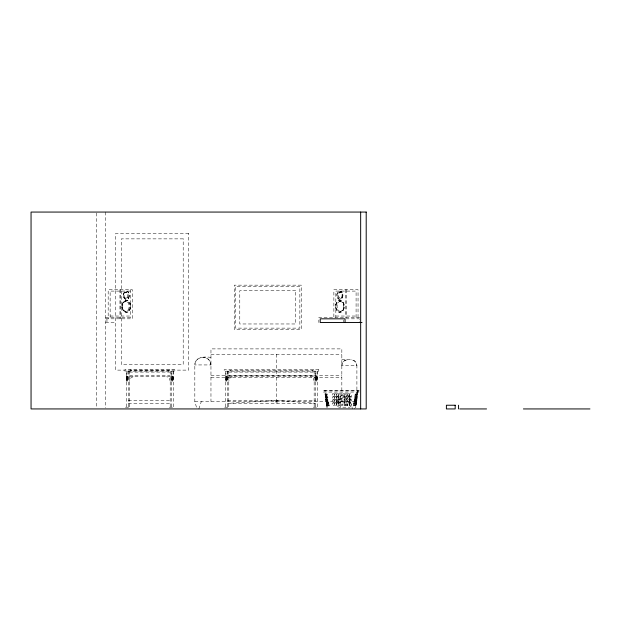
<?xml version="1.0" encoding="UTF-8"?>
<svg xmlns="http://www.w3.org/2000/svg" width="621" height="621" viewBox="0 0 621 621"><rect width="100%" height="100%" fill="white"/><g stroke="black" fill="none" stroke-linecap="round" stroke-linejoin="round"><path stroke-width="0.47" stroke-dasharray="3.1 2.33" d="M170.208 381.317L169.463 378.336L166.669 376.699M314.164 381.317L313.419 378.336L310.624 376.699M341.837 365.567C341.775 362.493 344.515 359.745 347.597 359.807A5.76 5.76 0 0 0 341.837 365.567L356.896 365.567L356.896 401.508L354.374 408.936M357.432 390.252L355.196 407.508M355.515 405.855L355.849 403.169L355.717 403.906M355.872 402.812L356.206 400.118L355.872 402.517M356.928 394.024L356.594 396.71L356.966 394.024M357.851 390.888L355.794 407.461M356.081 397.067L355.755 399.761L355.872 398.651M356.105 396.71L356.454 394.024M355.957 405.855L356.299 403.169M356.33 402.812L356.671 400.118M356.702 399.761L357.044 397.067L354.746 397.067M357.075 396.71L357.401 394.024M356.819 394.024L356.47 396.71L356.57 396.167M354.762 405.855L355.142 403.169M355.158 402.812L355.538 400.118M355.554 399.761L355.926 397.067M355.942 396.71L356.322 394.024M354.94 405.855L355.313 403.169M349.483 399.916L349.553 402.827M355.654 402.812L356.012 400.118L355.686 402.812M356.423 397.067L356.058 399.761L356.454 397.067M355.422 405.855L355.779 403.169M355.259 394.125L357.471 394.024M355.259 398.139L355.406 397.067M355.422 396.71L355.849 394.024M353.698 404.201L353.861 403.169M354.335 400.118L353.861 402.812L356.423 402.812M354.801 397.067L354.327 399.761L356.788 399.761M355.212 394.024L354.801 396.71L357.153 396.71M353.97 405.855L354.451 403.169M354.459 402.812L354.94 400.118M354.94 399.761L355.336 397.261M353.768 403.425L353.341 405.855L356.058 405.855M198.844 408.936L201.328 401.508M227.628 403.27L315.321 403.27L277.013 400.498L275.693 403.27L275.693 400.498L228.784 403.27M339.485 398.465L350.065 398.465L350.065 397.021L338.919 397.075A1.444 1.444 0 0 0 338.919 399.862L339.384 399.924M349.483 398.465C351.354 398.379 351.354 401.461 349.483 401.376L339.291 401.376C335.55 401.236 335.55 407.337 339.291 407.197L349.483 407.197C351.354 407.283 351.354 404.201 349.483 404.287M339.485 404.287L350.065 404.287L350.065 402.843L338.919 402.897A1.444 1.444 0 0 0 338.919 405.684L339.384 405.746M133.08 376.699L130.286 378.336L129.541 381.317M232.324 376.699L229.529 378.336L228.784 381.317M210.961 357.479C205.225 356.237 194.815 356.881 194.823 364.938L194.823 401.508L196.958 408.936M130.402 291.094L110.142 291.094L110.142 317.432M125.504 292.134L126.319 292.134M339.912 292.134L340.727 292.134M125.504 298.367L126.319 298.367M339.912 298.367L340.727 298.367M125.504 301.138L126.319 301.138M339.912 301.138A5.201 3.679 -90 0 1 343.095 308.94A5.201 3.679 -90 0 1 336.729 308.94A5.201 3.679 -90 0 1 339.912 301.138L340.727 301.138M125.504 311.54L126.319 311.54M339.912 311.54L340.727 311.54M110.142 316.042L130.402 316.042M335.829 316.042L356.089 316.042M105.57 317.432L132.366 317.432M359.714 317.432L318.837 317.432L318.837 322.516M105.57 318.821L132.366 318.821L132.366 289.704L108.178 289.704L108.178 318.821M345.936 318.821L359.272 318.821L359.272 322.516M105.57 322.516L115.731 322.516M210.961 354.265L341.837 354.265M341.837 359.807C346.557 359.28 356.71 358.154 356.896 365.567A5.76 5.76 0 0 0 351.137 359.807M210.961 364.938A7.46 7.46 0 0 0 203.502 357.479C207.484 357.393 211.039 360.948 210.961 364.938L194.823 364.938A7.46 7.46 0 0 1 202.283 357.479M129.541 372.08L170.208 372.08M228.784 372.08L314.164 372.08M210.961 375.239L341.837 375.239M129.541 375.775L170.208 375.775M228.784 375.775L314.164 375.775M126.653 376.714L127.926 376.699M129.541 376.699L170.208 376.699M171.831 376.699L173.096 376.699M225.897 376.699L227.17 376.699M228.784 376.699L314.164 376.699M315.779 376.699L317.052 376.699M126.653 376.869L127.926 376.869M171.831 376.869L173.096 376.869M225.897 376.869L227.17 376.869M315.779 376.869L317.052 376.869M126.653 377.11L127.926 377.11M171.831 377.11L173.096 377.11M225.897 377.11L227.17 377.11M315.779 377.11L317.052 377.11M210.961 377.366L341.837 377.366M126.653 377.444L127.926 377.444M171.831 377.444L173.096 377.444M225.897 377.444L227.17 377.444M315.779 377.444L317.052 377.444M126.653 377.855L127.926 377.855M171.831 377.855L173.096 377.855M225.897 377.855L227.17 377.855M315.779 377.855L317.052 377.855M126.653 378.336L127.926 378.336M171.831 378.336L173.096 378.336M225.897 378.336L227.17 378.336M315.779 378.336L317.052 378.336M126.653 378.872L127.926 378.872M171.831 378.872L173.096 378.872M225.897 378.872L227.17 378.872M315.779 378.872L317.052 378.872M126.653 379.012L127.926 379.012M171.831 379.012L173.096 379.012M225.897 379.012L227.17 379.012M315.779 379.012L317.052 379.012M126.653 379.454L127.926 379.454M171.831 379.454L173.096 379.454M225.897 379.454L227.17 379.454M315.779 379.454L317.052 379.454M126.653 380.06L127.926 380.06M171.831 380.06L173.096 380.06M225.897 380.06L227.17 380.06M315.779 380.06L317.052 380.06M126.653 380.238L127.926 380.238M171.831 380.238L173.096 380.238M225.897 380.238L227.17 380.238M315.779 380.238L317.052 380.238M325.062 394.024L327.321 394.024L327.741 396.71L325.388 396.71M349.553 395.554L339.291 395.554C335.55 395.414 335.55 401.515 339.291 401.376M349.545 396.532L351.393 396.532L351.393 393.838L349.545 393.838L349.545 399.582L351.393 399.582L351.393 396.889L349.545 396.889M325.435 397.067L327.795 397.067L328.206 399.761L325.753 399.761M340.844 399.582L338.996 399.582L338.996 396.889L340.844 396.889L340.844 402.633L338.996 402.633L338.996 399.94L351.393 399.94L351.393 402.633L349.545 402.633M354.273 400.118L356.741 400.118M128.384 400.498L171.365 400.498M227.628 400.498L315.321 400.498M194.823 401.508L356.896 401.508M326.118 402.812L328.68 402.812L328.206 400.118L325.8 400.118L326.211 402.812M326.165 403.169L328.734 403.169M353.807 403.169L356.376 403.169M128.384 403.27L171.365 403.27M326.483 405.855L329.2 405.855L328.773 403.425M125.45 407.197L130.394 407.197M169.347 407.197L174.307 407.197M224.693 407.197L229.638 407.197M313.302 407.197L318.255 407.197M327.345 407.508L325.109 390.252M326.747 407.461L324.69 390.888M350.36 401.508L352.503 408.936M329.13 405.855L328.68 403.169M327.205 397.261L327.601 399.761L327.135 397.067M327.655 400.118L328.082 402.812L327.601 400.118M328.144 403.169L328.571 405.855L328.09 403.169M326.693 394.024L327.12 396.71M326.072 396.71L325.722 394.024M326.087 397.067L326.483 399.761M326.499 400.118L326.887 402.812M326.902 403.169L327.29 405.855M326.685 402.812L326.367 400.118M326.762 403.169L327.026 405.855M327.182 402.812L326.863 400.118M326.219 394.024L326.599 396.71M326.615 397.067L326.988 399.761M327.003 400.118L327.383 402.812M327.399 403.169L327.779 405.855M326.669 398.651L326.817 399.761L326.46 397.067M327.259 403.169L327.601 405.855L327.22 403.169M325.94 396.71L325.575 394.024M325.986 397.067L326.304 399.761M326.087 394.024L326.436 396.71M325.14 394.024L325.466 396.71M325.497 397.067L325.839 399.761M326.242 403.169L326.584 405.855M358.829 392.053L358.829 390.888L323.712 390.888L323.712 392.053M358.045 317.432L358.045 289.704L333.865 289.704L333.865 317.432M356.089 317.432L356.089 291.094L335.829 291.094L335.829 317.432M349.545 405.676L349.545 402.99L351.393 402.99L351.393 405.676L338.996 405.676L338.996 402.99L340.844 402.99L340.743 407.19M349.181 399.94L349.181 402.633L347.333 402.633L347.333 399.94M349.181 405.676L349.181 402.99L347.333 402.99L347.333 405.676M346.976 399.94L346.976 402.633L345.121 402.633L345.121 399.94M346.976 405.676L346.976 402.99L345.121 402.99L345.121 405.676M346.285 289.704L346.285 317.432M345.633 289.704L345.633 317.432M344.764 399.94L344.764 402.633L342.916 402.633L342.916 399.94M344.764 405.676L344.764 402.99L342.916 402.99L342.916 405.676M343.669 319.97L343.669 322.516M341.837 401.508L341.837 348.893L210.961 348.893L210.961 401.508M317.393 371.156L317.393 407.197M317.052 371.156L317.052 381.317L315.779 381.317L315.779 371.156M315.321 371.156L315.321 407.197M314.164 371.156L314.164 407.197M313.357 369.65L313.357 370.232L229.591 370.232L229.591 369.65M312.774 370.232L312.774 371.156M277.013 400.498L277.013 403.27M276.399 354.265L276.399 375.239M276.399 377.366L276.399 401.508M230.174 370.232L230.174 371.156M228.784 371.156L228.784 407.197M227.628 371.156L227.628 407.197M227.17 371.156L227.17 381.317L225.897 381.317L225.897 371.156M225.547 371.156L225.547 407.197M173.445 371.156L173.445 407.197M173.096 371.156L173.096 381.317L171.831 381.317L171.831 371.156M171.365 371.156L171.365 407.197M170.208 371.156L170.208 407.197M169.401 369.65L169.401 370.232L130.348 370.232L130.348 369.65M168.827 370.232L168.827 371.156M130.93 370.232L130.93 371.156M130.402 289.704L130.402 317.432M129.541 371.156L129.541 407.197M128.384 371.156L128.384 407.197M127.926 371.156L127.926 381.317L126.653 381.317L126.653 371.156M126.304 371.156L126.304 407.197M120.598 289.704L120.598 318.821M119.946 289.704L119.946 318.821M106.952 318.821L106.952 322.516M105.57 212.064L105.57 407.974M96.325 213.034L96.325 407.966M349.763 405.746L349.763 405.777M356.563 397.067L356.237 399.761L356.578 397.067M355.709 400.118L355.328 402.812L355.709 400.118M355.608 403.169L355.251 405.855L355.639 403.169M188.753 233.325L115.731 233.325L115.731 370.116L188.753 370.116L188.753 233.325M183.203 238.868L121.281 238.868L121.281 364.566L183.203 364.566L183.203 238.868M301.247 285.155L234.233 285.155L234.233 329.518L301.247 329.518L301.247 285.155M299.858 286.537L235.623 286.537L235.623 328.129L299.858 328.129L299.858 286.537M295.697 290.698L239.784 290.698L239.784 323.968L295.697 323.968L295.697 290.698M174.827 369.65L124.922 369.65L124.922 371.156L174.827 371.156L174.827 369.65M318.783 369.65L224.165 369.65L224.165 371.156L318.783 371.156L318.783 369.65M359.303 390.252L323.238 390.252L323.238 392.053L359.303 392.053L359.303 390.252M334.214 393.838L332.367 393.838L332.367 396.532L334.214 396.532L334.214 393.838M336.427 393.838L334.572 393.838L334.572 396.532L336.427 396.532L336.427 393.838M338.631 393.838L336.784 393.838L336.784 396.532L338.631 396.532L338.631 393.838M340.844 393.838L338.996 393.838L338.996 396.532L340.844 396.532L340.844 393.838M344.764 393.838L342.916 393.838L342.916 396.532L344.764 396.532L344.764 393.838M346.976 393.838L345.121 393.838L345.121 396.532L346.976 396.532L346.976 393.838M349.181 393.838L347.333 393.838L347.333 396.532L349.181 396.532L349.181 393.838M334.214 396.889L332.367 396.889L332.367 399.582L334.214 399.582L334.214 396.889M336.427 396.889L334.572 396.889L334.572 399.582L336.427 399.582L336.427 396.889M338.631 396.889L336.784 396.889L336.784 399.582L338.631 399.582L338.631 396.889M344.764 396.889L342.916 396.889L342.916 399.582L344.764 399.582L344.764 396.889M346.976 396.889L345.121 396.889L345.121 399.582L346.976 399.582L346.976 396.889M349.181 396.889L347.333 396.889L347.333 399.582L349.181 399.582L349.181 396.889M334.214 399.94L332.367 399.94L332.367 402.633L334.214 402.633L334.214 399.94M336.427 399.94L334.572 399.94L334.572 402.633L336.427 402.633L336.427 399.94M338.631 399.94L336.784 399.94L336.784 402.633L338.631 402.633L338.631 399.94M334.214 402.99L332.367 402.99L332.367 405.676L334.214 405.676L334.214 402.99M336.427 402.99L334.572 402.99L334.572 405.676L336.427 405.676L336.427 402.99M338.631 402.99L336.784 402.99L336.784 405.676L338.631 405.676L338.631 402.99M127.064 297.459A3.121 2.205 -90 0 0 126.071 292.235A3.121 2.205 -90 0 0 123.369 296.054A3.121 2.205 -90 0 0 127.064 297.459M128.097 310.019A5.201 3.679 -90 0 0 126.451 301.317A5.201 3.679 -90 0 0 121.949 307.69A5.201 3.679 -90 0 0 128.097 310.019M128.4 298.189A4.161 2.942 -90 0 0 127.08 291.233A4.161 2.942 -90 0 0 123.478 296.326A4.161 2.942 -90 0 0 128.4 298.189M128.563 298.189A4.161 2.942 -90 0 0 127.243 291.233A4.161 2.942 -90 0 0 123.641 296.326A4.161 2.942 -90 0 0 128.563 298.189M127.879 297.459A3.121 2.205 -90 0 0 126.886 292.235A3.121 2.205 -90 0 0 124.184 296.054A3.121 2.205 -90 0 0 127.879 297.459M129.323 310.585A6.008 4.246 -90 0 0 127.414 300.541A6.008 4.246 -90 0 0 122.213 307.9A6.008 4.246 -90 0 0 129.323 310.585M128.92 310.019A5.201 3.679 -90 0 0 127.266 301.317A5.201 3.679 -90 0 0 122.764 307.69A5.201 3.679 -90 0 0 128.92 310.019M129.486 310.585A6.008 4.246 -90 0 0 127.584 300.541A6.008 4.246 -90 0 0 122.376 307.9A6.008 4.246 -90 0 0 129.486 310.585M342.287 297.459A3.121 2.205 -90 0 0 341.302 292.235A3.121 2.205 -90 0 0 338.6 296.054A3.121 2.205 -90 0 0 342.287 297.459M343.328 310.019A5.201 3.679 -90 0 0 341.682 301.317A5.201 3.679 -90 0 0 337.18 307.69A5.201 3.679 -90 0 0 343.328 310.019M341.992 298.189A4.161 2.942 -90 0 0 340.673 291.233A4.161 2.942 -90 0 0 337.071 296.326A4.161 2.942 -90 0 0 341.992 298.189M342.295 297.327A4.161 2.942 -90 0 0 339.749 291.094A4.161 2.942 -90 0 0 337.203 297.327A4.161 2.942 -90 0 0 342.295 297.327M341.472 297.459A3.121 2.205 -90 0 0 340.479 292.235A3.121 2.205 -90 0 0 337.777 296.054A3.121 2.205 -90 0 0 341.472 297.459M342.916 310.585A6.008 4.246 -90 0 0 341.014 300.541A6.008 4.246 -90 0 0 335.806 307.9A6.008 4.246 -90 0 0 342.916 310.585M342.753 310.585A6.008 4.246 -90 0 0 340.844 300.541A6.008 4.246 -90 0 0 335.643 307.9A6.008 4.246 -90 0 0 342.753 310.585"/><path stroke-width="0.93" d="M362.051 322.516L320.219 322.516L320.219 318.821L345.059 318.821L345.059 322.516M459.757 408.936L486.553 408.936M523.402 408.936L589.95 408.936M458.546 405.234L458.546 408.936M360.661 212.064L360.661 408.936M366.204 212.064L31.05 212.064L31.05 408.936L366.204 408.936L366.204 212.064M455.185 405.234L446.398 405.234L446.398 408.936L455.185 408.936L455.185 405.234"/></g></svg>
